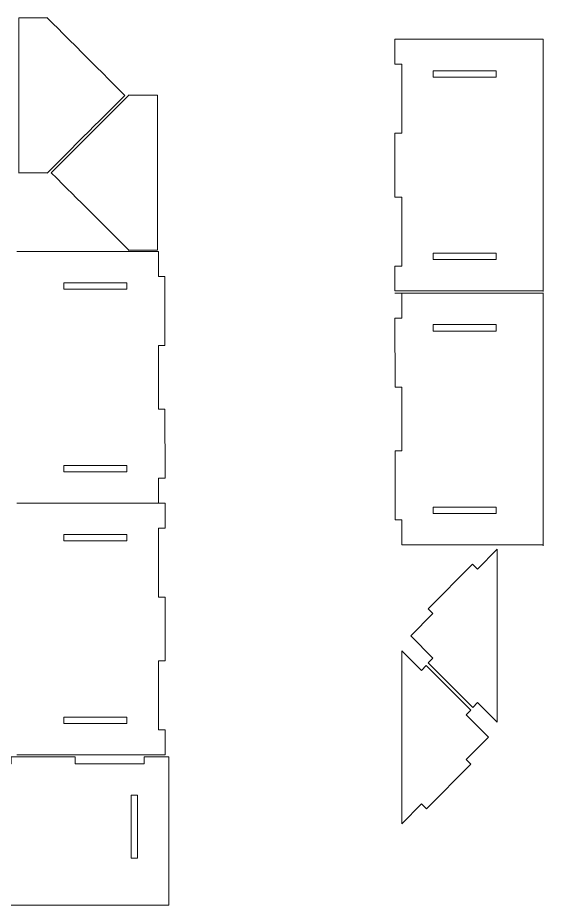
# Model space of a CAD drawing. Header units: millimetres. Extents: x -2221 to -1111, y -254 to 266.
# Drawn here: x -1882.5 to -1656.5, y -199.2 to 182.6 of the extents above; entities that cross this region are included whole.
import ezdxf

# ---------------------------------------------------------------- set-up
doc = ezdxf.new("R2010")
doc.units = ezdxf.units.MM
doc.header["$MEASUREMENT"] = 0
doc.layers.add('layer 1', color=7, linetype='Continuous')

msp = doc.modelspace()

# ---------------------------------------------------------------- linework, layer by layer
at = {"layer": 'layer 1', "color": 250, "lineweight": 9}
for points in [[(-1882.11, 115.7686), (-1882.11, 115.7686), (-1882.1099, 174.7763), (-1882.1099, 182.5766)], [(-1882.1099, 182.4818), (-1882.1099, 182.4818), (-1869.5516, 182.4818), (-1869.5516, 182.4818)], [(-1656.4587, 64.8319), (-1656.4587, 123.7356), (-1656.4587, 173.2948), (-1656.4587, 173.2948)], [(-1822.4201, 149.2507), (-1822.4201, 149.2507), (-1834.9784, 149.2507), (-1834.9784, 149.2507)], [(-1822.42, 82.5375), (-1822.42, 82.5375), (-1822.4201, 141.5452), (-1822.4201, 149.3455)], [(-1838.8345, 146.7621), (-1838.8345, 146.7621), (-1857.1417, 128.4549), (-1869.8805, 115.7161)], [(-1869.5516, 115.8263), (-1869.5516, 115.8263), (-1882.1099, 115.8263), (-1882.1099, 115.8263)], [(-1865.6955, 113.531), (-1865.6955, 113.531), (-1847.3883, 95.2238), (-1834.6495, 82.485)], [(-1834.9784, 82.5952), (-1834.9784, 82.5952), (-1822.4201, 82.5952), (-1822.4201, 82.5952)], [(-1925.9166, -199.1955), (-1867.0129, -199.1955), (-1817.4537, -199.1955), (-1817.4537, -199.1955)]]:
    msp.add_open_spline(points, degree=3, dxfattribs=at)
for points, knots in [([(-1869.8496, 182.5612), (-1865.9624, 178.674), (-1836.4425, 149.1541), (-1836.4425, 149.1541), (-1836.4425, 149.1541), (-1836.4425, 149.1541), (-1838.8345, 146.7621), (-1838.8345, 146.7621)], [0, 0, 0, 0, 0.33333333, 0.33333333, 0.33333333, 0.33333333, 1, 1, 1, 1]), ([(-1656.4587, 65.046), (-1656.4587, 65.046), (-1720.2996, 65.046), (-1720.2996, 65.046), (-1720.2996, 65.046), (-1720.2996, 65.046), (-1720.2996, 75.7799), (-1720.2996, 75.7799), (-1720.2996, 75.7799), (-1720.2996, 75.7799), (-1717.3467, 75.7799), (-1717.3467, 75.7799), (-1717.3467, 75.7799), (-1717.3467, 75.7799), (-1717.3467, 105.4592), (-1717.3467, 105.4592), (-1717.3467, 105.4592), (-1717.3467, 105.4592), (-1720.2996, 105.4592), (-1720.2996, 105.4592), (-1720.2996, 105.4592), (-1720.2996, 105.4592), (-1720.2996, 132.8816), (-1720.2996, 132.8816), (-1720.2996, 132.8816), (-1720.2996, 132.8816), (-1717.3467, 132.8816), (-1717.3467, 132.8816), (-1717.3467, 132.8816), (-1717.3467, 132.8816), (-1717.3467, 162.5609), (-1717.3467, 162.5609), (-1717.3467, 162.5609), (-1717.3467, 162.5609), (-1720.2996, 162.5609), (-1720.2996, 162.5609), (-1720.2996, 162.5609), (-1720.2996, 162.5609), (-1720.2996, 173.2948), (-1720.2996, 173.2948), (-1720.2996, 173.2948), (-1720.2996, 173.2948), (-1656.4587, 173.2948), (-1656.4587, 173.2948)], [0, 0, 0, 0, 0.08333333, 0.08333333, 0.08333333, 0.08333333, 0.16666667, 0.16666667, 0.16666667, 0.16666667, 0.25, 0.25, 0.25, 0.25, 0.33333333, 0.33333333, 0.33333333, 0.33333333, 0.41666667, 0.41666667, 0.41666667, 0.41666667, 0.5, 0.5, 0.5, 0.5, 0.58333333, 0.58333333, 0.58333333, 0.58333333, 0.66666667, 0.66666667, 0.66666667, 0.66666667, 0.75, 0.75, 0.75, 0.75, 0.83333333, 0.83333333, 0.83333333, 0.83333333, 1, 1, 1, 1]), ([(-1703.8156, 157.0429), (-1703.8156, 157.0429), (-1676.7534, 157.0429), (-1676.7534, 157.0429), (-1676.7534, 157.0429), (-1676.7534, 157.0429), (-1676.7534, 159.7929), (-1676.7534, 159.7929), (-1676.7534, 159.7929), (-1676.7534, 159.7929), (-1703.8156, 159.7929), (-1703.8156, 159.7929), (-1703.8156, 159.7929), (-1703.8156, 159.7929), (-1703.8156, 157.0429), (-1703.8156, 157.0429)], [0, 0, 0, 0, 0.2, 0.2, 0.2, 0.2, 0.4, 0.4, 0.4, 0.4, 0.6, 0.6, 0.6, 0.6, 1, 1, 1, 1]), ([(-1834.6804, 149.3301), (-1838.5676, 145.4429), (-1868.0875, 115.923), (-1868.0875, 115.923), (-1868.0875, 115.923), (-1868.0875, 115.923), (-1865.6955, 113.531), (-1865.6955, 113.531)], [0, 0, 0, 0, 0.33333333, 0.33333333, 0.33333333, 0.33333333, 1, 1, 1, 1]), ([(-1703.8156, 81.2978), (-1703.8156, 81.2978), (-1676.7534, 81.2978), (-1676.7534, 81.2978), (-1676.7534, 81.2978), (-1676.7534, 81.2978), (-1676.7534, 78.5479), (-1676.7534, 78.5479), (-1676.7534, 78.5479), (-1676.7534, 78.5479), (-1703.8156, 78.5479), (-1703.8156, 78.5479), (-1703.8156, 78.5479), (-1703.8156, 78.5479), (-1703.8156, 81.2978), (-1703.8156, 81.2978)], [0, 0, 0, 0, 0.2, 0.2, 0.2, 0.2, 0.4, 0.4, 0.4, 0.4, 0.6, 0.6, 0.6, 0.6, 1, 1, 1, 1]), ([(-1925.7025, -199.1955), (-1925.7025, -199.1955), (-1925.7025, -135.3546), (-1925.7025, -135.3546), (-1925.7025, -135.3546), (-1925.7025, -135.3546), (-1914.9686, -135.3546), (-1914.9686, -135.3546), (-1914.9686, -135.3546), (-1914.9686, -135.3546), (-1914.9686, -138.3075), (-1914.9686, -138.3075), (-1914.9686, -138.3075), (-1914.9686, -138.3075), (-1885.2893, -138.3075), (-1885.2893, -138.3075), (-1885.2893, -138.3075), (-1885.2893, -138.3075), (-1885.2893, -135.3546), (-1885.2893, -135.3546), (-1885.2893, -135.3546), (-1885.2893, -135.3546), (-1857.8669, -135.3546), (-1857.8669, -135.3546), (-1857.8669, -135.3546), (-1857.8669, -135.3546), (-1857.8669, -138.3075), (-1857.8669, -138.3075), (-1857.8669, -138.3075), (-1857.8669, -138.3075), (-1828.1876, -138.3075), (-1828.1876, -138.3075), (-1828.1876, -138.3075), (-1828.1876, -138.3075), (-1828.1876, -135.3546), (-1828.1876, -135.3546), (-1828.1876, -135.3546), (-1828.1876, -135.3546), (-1817.4537, -135.3546), (-1817.4537, -135.3546), (-1817.4537, -135.3546), (-1817.4537, -135.3546), (-1817.4537, -199.1955), (-1817.4537, -199.1955)], [0, 0, 0, 0, 0.08333333, 0.08333333, 0.08333333, 0.08333333, 0.16666667, 0.16666667, 0.16666667, 0.16666667, 0.25, 0.25, 0.25, 0.25, 0.33333333, 0.33333333, 0.33333333, 0.33333333, 0.41666667, 0.41666667, 0.41666667, 0.41666667, 0.5, 0.5, 0.5, 0.5, 0.58333333, 0.58333333, 0.58333333, 0.58333333, 0.66666667, 0.66666667, 0.66666667, 0.66666667, 0.75, 0.75, 0.75, 0.75, 0.83333333, 0.83333333, 0.83333333, 0.83333333, 1, 1, 1, 1]), ([(-1833.7056, -151.8386), (-1833.7056, -151.8386), (-1833.7056, -178.9008), (-1833.7056, -178.9008), (-1833.7056, -178.9008), (-1833.7056, -178.9008), (-1830.9556, -178.9008), (-1830.9556, -178.9008), (-1830.9556, -178.9008), (-1830.9556, -178.9008), (-1830.9556, -151.8386), (-1830.9556, -151.8386), (-1830.9556, -151.8386), (-1830.9556, -151.8386), (-1833.7056, -151.8386), (-1833.7056, -151.8386)], [0, 0, 0, 0, 0.2, 0.2, 0.2, 0.2, 0.4, 0.4, 0.4, 0.4, 0.6, 0.6, 0.6, 0.6, 1, 1, 1, 1])]:
    msp.add_open_spline(points, degree=3, knots=knots, dxfattribs=at)
at = {"layer": 'layer 1', "lineweight": 9}
for points, knots in [([(-1822.038, -26.2408), (-1822.038, -26.2408), (-1822.038, -15.507), (-1822.038, -15.507), (-1822.038, -15.507), (-1822.038, -15.507), (-1819.1266, -15.4821), (-1819.1266, -15.4821), (-1819.1266, -15.4821), (-1819.1266, -15.4821), (-1819.2341, 14.1889), (-1819.2341, 14.1889), (-1819.2341, 14.1889), (-1819.2341, 14.1889), (-1822.038, 14.1723), (-1822.038, 14.1723), (-1822.038, 14.1723), (-1822.038, 14.1723), (-1822.038, 27.8835), (-1822.038, 27.8835), (-1822.038, 27.8835), (-1822.038, 27.8835), (-1822.038, 41.5948), (-1822.038, 41.5948), (-1822.038, 41.5948), (-1822.038, 41.5948), (-1819.2341, 41.6114), (-1819.2341, 41.6114), (-1819.2341, 41.6114), (-1819.2341, 41.6114), (-1819.2341, 71.2906), (-1819.2341, 71.2906), (-1819.2341, 71.2906), (-1819.2341, 71.2906), (-1822.038, 71.274), (-1822.038, 71.274), (-1822.038, 71.274), (-1822.038, 71.274), (-1822.038, 82.0079), (-1822.038, 82.0079), (-1822.038, 82.0079), (-1822.038, 82.0079), (-1882.926, 82.0079), (-1882.926, 82.0079)], [0, 0, 0, 0, 0.08333333, 0.08333333, 0.08333333, 0.08333333, 0.16666667, 0.16666667, 0.16666667, 0.16666667, 0.25, 0.25, 0.25, 0.25, 0.33333333, 0.33333333, 0.33333333, 0.33333333, 0.41666667, 0.41666667, 0.41666667, 0.41666667, 0.5, 0.5, 0.5, 0.5, 0.58333333, 0.58333333, 0.58333333, 0.58333333, 0.66666667, 0.66666667, 0.66666667, 0.66666667, 0.75, 0.75, 0.75, 0.75, 0.83333333, 0.83333333, 0.83333333, 0.83333333, 1, 1, 1, 1]), ([(-1835.5691, 65.7561), (-1835.5691, 65.7561), (-1862.6313, 65.7561), (-1862.6313, 65.7561), (-1862.6313, 65.7561), (-1862.6313, 65.7561), (-1862.6313, 68.506), (-1862.6313, 68.506), (-1862.6313, 68.506), (-1862.6313, 68.506), (-1835.5691, 68.506), (-1835.5691, 68.506), (-1835.5691, 68.506), (-1835.5691, 68.506), (-1835.5691, 65.7561), (-1835.5691, 65.7561)], [0, 0, 0, 0, 0.2, 0.2, 0.2, 0.2, 0.4, 0.4, 0.4, 0.4, 0.6, 0.6, 0.6, 0.6, 1, 1, 1, 1]), ([(-1717.3467, 64.0667), (-1717.3467, 64.0667), (-1717.3467, 53.3329), (-1717.3467, 53.3329), (-1717.3467, 53.3329), (-1717.3467, 53.3329), (-1720.2581, 53.308), (-1720.2581, 53.308), (-1720.2581, 53.308), (-1720.2581, 53.308), (-1720.1506, 23.637), (-1720.1506, 23.637), (-1720.1506, 23.637), (-1720.1506, 23.637), (-1717.3467, 23.6536), (-1717.3467, 23.6536), (-1717.3467, 23.6536), (-1717.3467, 23.6536), (-1717.3467, 9.9424), (-1717.3467, 9.9424), (-1717.3467, 9.9424), (-1717.3467, 9.9424), (-1717.3467, -3.7689), (-1717.3467, -3.7689), (-1717.3467, -3.7689), (-1717.3467, -3.7689), (-1720.1506, -3.7855), (-1720.1506, -3.7855), (-1720.1506, -3.7855), (-1720.1506, -3.7855), (-1720.1506, -33.4647), (-1720.1506, -33.4647), (-1720.1506, -33.4647), (-1720.1506, -33.4647), (-1717.3467, -33.4481), (-1717.3467, -33.4481), (-1717.3467, -33.4481), (-1717.3467, -33.4481), (-1717.3467, -44.182), (-1717.3467, -44.182), (-1717.3467, -44.182), (-1717.3467, -44.182), (-1656.4587, -44.182), (-1656.4587, -44.182)], [0, 0, 0, 0, 0.08333333, 0.08333333, 0.08333333, 0.08333333, 0.16666667, 0.16666667, 0.16666667, 0.16666667, 0.25, 0.25, 0.25, 0.25, 0.33333333, 0.33333333, 0.33333333, 0.33333333, 0.41666667, 0.41666667, 0.41666667, 0.41666667, 0.5, 0.5, 0.5, 0.5, 0.58333333, 0.58333333, 0.58333333, 0.58333333, 0.66666667, 0.66666667, 0.66666667, 0.66666667, 0.75, 0.75, 0.75, 0.75, 0.83333333, 0.83333333, 0.83333333, 0.83333333, 1, 1, 1, 1]), ([(-1703.8156, 47.8148), (-1703.8156, 47.8148), (-1676.7534, 47.8148), (-1676.7534, 47.8148), (-1676.7534, 47.8148), (-1676.7534, 47.8148), (-1676.7534, 50.5649), (-1676.7534, 50.5649), (-1676.7534, 50.5649), (-1676.7534, 50.5649), (-1703.8156, 50.5649), (-1703.8156, 50.5649), (-1703.8156, 50.5649), (-1703.8156, 50.5649), (-1703.8156, 47.8148), (-1703.8156, 47.8148)], [0, 0, 0, 0, 0.2, 0.2, 0.2, 0.2, 0.4, 0.4, 0.4, 0.4, 0.6, 0.6, 0.6, 0.6, 1, 1, 1, 1]), ([(-1835.5691, -9.9889), (-1835.5691, -9.9889), (-1862.6313, -9.9889), (-1862.6313, -9.9889), (-1862.6313, -9.9889), (-1862.6313, -9.9889), (-1862.6313, -12.739), (-1862.6313, -12.739), (-1862.6313, -12.739), (-1862.6313, -12.739), (-1835.5691, -12.739), (-1835.5691, -12.739), (-1835.5691, -12.739), (-1835.5691, -12.739), (-1835.5691, -9.9889), (-1835.5691, -9.9889)], [0, 0, 0, 0, 0.2, 0.2, 0.2, 0.2, 0.4, 0.4, 0.4, 0.4, 0.6, 0.6, 0.6, 0.6, 1, 1, 1, 1]), ([(-1882.926, -26.2408), (-1882.926, -26.2408), (-1819.0851, -26.2408), (-1819.0851, -26.2408), (-1819.0851, -26.2408), (-1819.0851, -26.2408), (-1819.0851, -36.9747), (-1819.0851, -36.9747), (-1819.0851, -36.9747), (-1819.0851, -36.9747), (-1822.038, -36.9747), (-1822.038, -36.9747), (-1822.038, -36.9747), (-1822.038, -36.9747), (-1822.038, -66.654), (-1822.038, -66.654), (-1822.038, -66.654), (-1822.038, -66.654), (-1819.0851, -66.654), (-1819.0851, -66.654), (-1819.0851, -66.654), (-1819.0851, -66.654), (-1819.0851, -94.0764), (-1819.0851, -94.0764), (-1819.0851, -94.0764), (-1819.0851, -94.0764), (-1822.038, -94.0764), (-1822.038, -94.0764), (-1822.038, -94.0764), (-1822.038, -94.0764), (-1822.038, -123.7557), (-1822.038, -123.7557), (-1822.038, -123.7557), (-1822.038, -123.7557), (-1819.0851, -123.7557), (-1819.0851, -123.7557), (-1819.0851, -123.7557), (-1819.0851, -123.7557), (-1819.0851, -134.4896), (-1819.0851, -134.4896), (-1819.0851, -134.4896), (-1819.0851, -134.4896), (-1882.926, -134.4896), (-1882.926, -134.4896)], [0, 0, 0, 0, 0.08333333, 0.08333333, 0.08333333, 0.08333333, 0.16666667, 0.16666667, 0.16666667, 0.16666667, 0.25, 0.25, 0.25, 0.25, 0.33333333, 0.33333333, 0.33333333, 0.33333333, 0.41666667, 0.41666667, 0.41666667, 0.41666667, 0.5, 0.5, 0.5, 0.5, 0.58333333, 0.58333333, 0.58333333, 0.58333333, 0.66666667, 0.66666667, 0.66666667, 0.66666667, 0.75, 0.75, 0.75, 0.75, 0.83333333, 0.83333333, 0.83333333, 0.83333333, 1, 1, 1, 1]), ([(-1703.8156, -27.9302), (-1703.8156, -27.9302), (-1676.7534, -27.9302), (-1676.7534, -27.9302), (-1676.7534, -27.9302), (-1676.7534, -27.9302), (-1676.7534, -30.6801), (-1676.7534, -30.6801), (-1676.7534, -30.6801), (-1676.7534, -30.6801), (-1703.8156, -30.6801), (-1703.8156, -30.6801), (-1703.8156, -30.6801), (-1703.8156, -30.6801), (-1703.8156, -27.9302), (-1703.8156, -27.9302)], [0, 0, 0, 0, 0.2, 0.2, 0.2, 0.2, 0.4, 0.4, 0.4, 0.4, 0.6, 0.6, 0.6, 0.6, 1, 1, 1, 1]), ([(-1835.5691, -42.4926), (-1835.5691, -42.4926), (-1862.6313, -42.4926), (-1862.6313, -42.4926), (-1862.6313, -42.4926), (-1862.6313, -42.4926), (-1862.6313, -39.7427), (-1862.6313, -39.7427), (-1862.6313, -39.7427), (-1862.6313, -39.7427), (-1835.5691, -39.7427), (-1835.5691, -39.7427), (-1835.5691, -39.7427), (-1835.5691, -39.7427), (-1835.5691, -42.4926), (-1835.5691, -42.4926)], [0, 0, 0, 0, 0.2, 0.2, 0.2, 0.2, 0.4, 0.4, 0.4, 0.4, 0.6, 0.6, 0.6, 0.6, 1, 1, 1, 1]), ([(-1703.9142, -73.7241), (-1703.9142, -73.7241), (-1706.0063, -71.632), (-1706.0063, -71.632), (-1706.0063, -71.632), (-1706.0063, -71.632), (-1686.8704, -52.4961), (-1686.8704, -52.4961), (-1686.8704, -52.4961), (-1686.8704, -52.4961), (-1684.7783, -54.5882), (-1684.7783, -54.5882), (-1684.7783, -54.5882), (-1684.7783, -54.5882), (-1676.2716, -46.0815), (-1676.2716, -46.0815), (-1676.2716, -46.0815), (-1676.2716, -46.0815), (-1676.2716, -120.5025), (-1676.2716, -120.5025), (-1676.2716, -120.5025), (-1676.2716, -120.5025), (-1684.7783, -111.9958), (-1684.7783, -111.9958), (-1684.7783, -111.9958), (-1684.7783, -111.9958), (-1686.7704, -114.0877), (-1686.7704, -114.0877), (-1686.7704, -114.0877), (-1686.7704, -114.0877), (-1705.9063, -94.9518), (-1705.9063, -94.9518), (-1705.9063, -94.9518), (-1705.9063, -94.9518), (-1703.9142, -92.8599), (-1703.9142, -92.8599), (-1703.9142, -92.8599), (-1703.9142, -92.8599), (-1713.4821, -83.292), (-1713.4821, -83.292), (-1713.4821, -83.292), (-1713.4821, -83.292), (-1703.9142, -73.7241), (-1703.9142, -73.7241)], [0, 0, 0, 0, 0.08333333, 0.08333333, 0.08333333, 0.08333333, 0.16666667, 0.16666667, 0.16666667, 0.16666667, 0.25, 0.25, 0.25, 0.25, 0.33333333, 0.33333333, 0.33333333, 0.33333333, 0.41666667, 0.41666667, 0.41666667, 0.41666667, 0.5, 0.5, 0.5, 0.5, 0.58333333, 0.58333333, 0.58333333, 0.58333333, 0.66666667, 0.66666667, 0.66666667, 0.66666667, 0.75, 0.75, 0.75, 0.75, 0.83333333, 0.83333333, 0.83333333, 0.83333333, 1, 1, 1, 1]), ([(-1689.6496, -136.4632), (-1689.6496, -136.4632), (-1687.5575, -138.5553), (-1687.5575, -138.5553), (-1687.5575, -138.5553), (-1687.5575, -138.5553), (-1706.6934, -157.6912), (-1706.6934, -157.6912), (-1706.6934, -157.6912), (-1706.6934, -157.6912), (-1708.7855, -155.5991), (-1708.7855, -155.5991), (-1708.7855, -155.5991), (-1708.7855, -155.5991), (-1717.2922, -164.1058), (-1717.2922, -164.1058), (-1717.2922, -164.1058), (-1717.2922, -164.1058), (-1717.2922, -89.6848), (-1717.2922, -89.6848), (-1717.2922, -89.6848), (-1717.2922, -89.6848), (-1708.7855, -98.1915), (-1708.7855, -98.1915), (-1708.7855, -98.1915), (-1708.7855, -98.1915), (-1706.7934, -96.0996), (-1706.7934, -96.0996), (-1706.7934, -96.0996), (-1706.7934, -96.0996), (-1687.6575, -115.2355), (-1687.6575, -115.2355), (-1687.6575, -115.2355), (-1687.6575, -115.2355), (-1689.6496, -117.3274), (-1689.6496, -117.3274), (-1689.6496, -117.3274), (-1689.6496, -117.3274), (-1680.0817, -126.8953), (-1680.0817, -126.8953), (-1680.0817, -126.8953), (-1680.0817, -126.8953), (-1689.6496, -136.4632), (-1689.6496, -136.4632)], [0, 0, 0, 0, 0.08333333, 0.08333333, 0.08333333, 0.08333333, 0.16666667, 0.16666667, 0.16666667, 0.16666667, 0.25, 0.25, 0.25, 0.25, 0.33333333, 0.33333333, 0.33333333, 0.33333333, 0.41666667, 0.41666667, 0.41666667, 0.41666667, 0.5, 0.5, 0.5, 0.5, 0.58333333, 0.58333333, 0.58333333, 0.58333333, 0.66666667, 0.66666667, 0.66666667, 0.66666667, 0.75, 0.75, 0.75, 0.75, 0.83333333, 0.83333333, 0.83333333, 0.83333333, 1, 1, 1, 1]), ([(-1835.5691, -118.2377), (-1835.5691, -118.2377), (-1862.6313, -118.2377), (-1862.6313, -118.2377), (-1862.6313, -118.2377), (-1862.6313, -118.2377), (-1862.6313, -120.9877), (-1862.6313, -120.9877), (-1862.6313, -120.9877), (-1862.6313, -120.9877), (-1835.5691, -120.9877), (-1835.5691, -120.9877), (-1835.5691, -120.9877), (-1835.5691, -120.9877), (-1835.5691, -118.2377), (-1835.5691, -118.2377)], [0, 0, 0, 0, 0.2, 0.2, 0.2, 0.2, 0.4, 0.4, 0.4, 0.4, 0.6, 0.6, 0.6, 0.6, 1, 1, 1, 1])]:
    msp.add_open_spline(points, degree=3, knots=knots, dxfattribs=at)
for points in [[(-1656.4587, 64.0667), (-1656.4587, 64.0667), (-1720.2996, 64.0667), (-1720.2996, 64.0667)], [(-1656.4587, -44.613), (-1656.4587, -10.8818), (-1656.4587, 28.4116), (-1656.4587, 64.217)]]:
    msp.add_open_spline(points, degree=3, dxfattribs=at)

doc.saveas('drawing.dxf')
